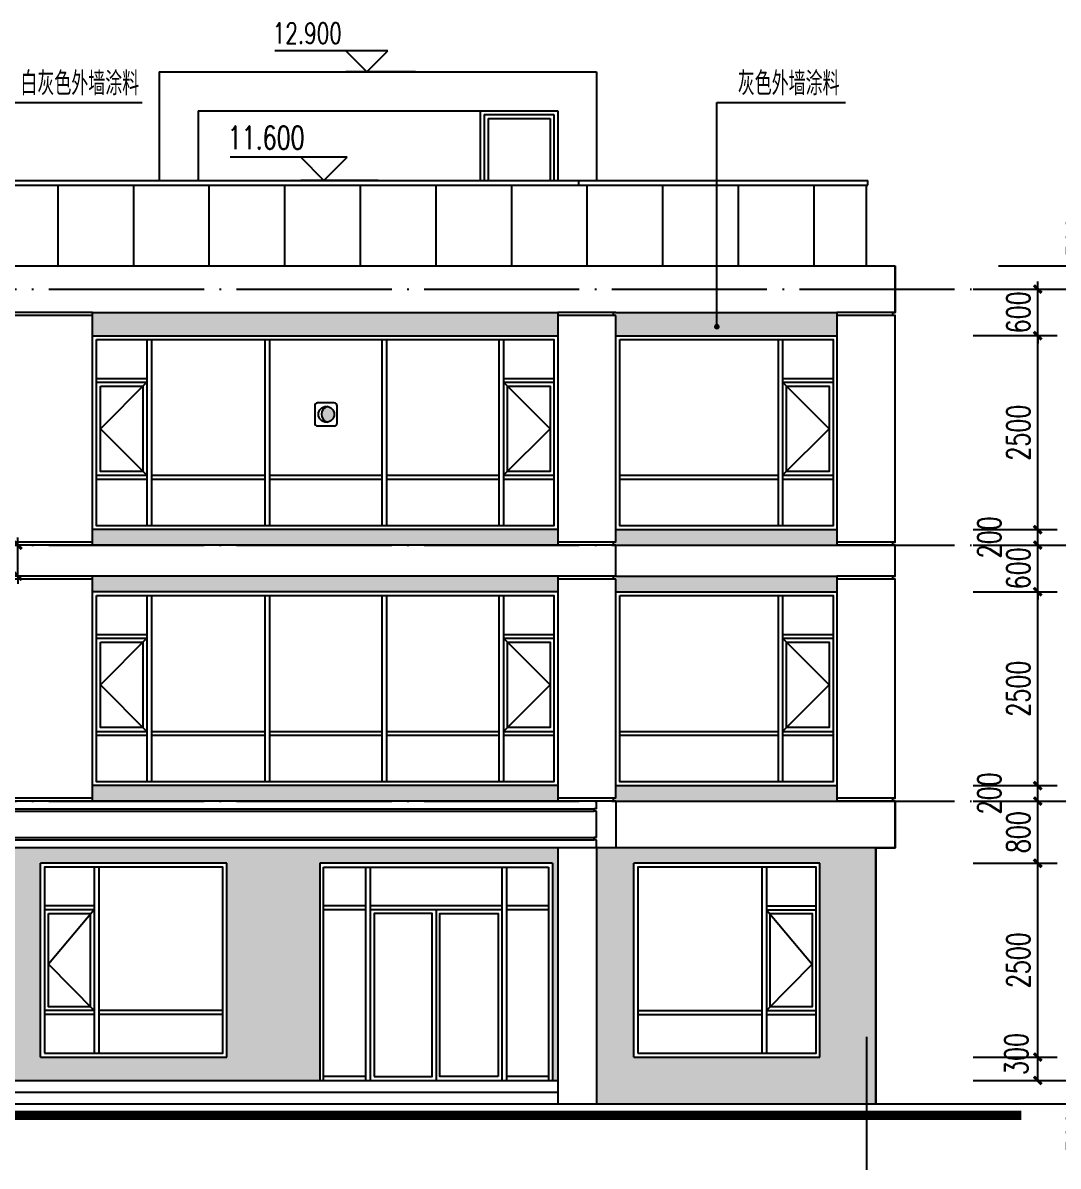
# Model space of a CAD drawing. Extents: x 79570 to 678837, y -1139230 to -612789.
# Drawn here: x 555139 to 568491, y -861142 to -846405 of the extents above; entities that cross this region are included whole.
import ezdxf

# ---------------------------------------------------------------- set-up
doc = ezdxf.new("R2010")
doc.units = 0
doc.header["$LTSCALE"] = 1000
doc.header["$MEASUREMENT"] = 0
doc.linetypes.add('DOTE', pattern=[2.42, 2, -0.2, 0.02, -0.2])
for name, color, linetype in [('5', 5, 'Continuous'), ('A-注-尺寸标注......ANNO-DIMS', 90, 'Continuous'), ('A-注-尺寸标注.....ANNO-DIMS', 90, 'Continuous'), ('A-注-尺寸标注01...ANNO-DIMS-01', 95, 'Continuous'), ('A-立-填充(灰).....ELEV-PATT-SC45', 252, 'Continuous'), ('A-立-线.18........ELEV-L.18', 153, 'Continuous'), ('A-立-线.25........ELEV-L.25', 141, 'Continuous'), ('A-立-轮廓线.35....ELEV-OUTL.35', 31, 'Continuous'), ('A-立-门窗.........ELEV-DOWD', 146, 'Continuous'), ('A-通-轴线..........COMM-GRID', 27, 'DOTE'), ('DIM_ELEV', 3, 'Continuous'), ('DIM_LEAD', 3, 'Continuous'), ('PUB_HATCH', 8, 'Continuous'), ('PUB_TEXT', 7, 'Continuous'), ('保温', 6, 'Continuous')]:
    doc.layers.add(name, color=color, linetype=linetype)
doc.styles.add('_TCH_DIM', font='SIMPLEX', dxfattribs={"bigfont": 'GBCBIG'})
doc.styles.add('_TCH_DIM_T3', font='SIMPLEX', dxfattribs={"width": 0.705882, "bigfont": 'GBCBIG'})
doc.dimstyles.new('_TCH_ARCH&&100', dxfattribs={"dimtxt": 297.5, "dimasz": 100, "dimexe": 250, "dimexo": 300, "dimgap": 100, "dimtad": 1, "dimdec": 0, "dimzin": 0, "dimdsep": 46, "dimtxsty": '_TCH_DIM_T3', "dimblk": 'ARCHTICK', "dimcen": 0.09, "dimclrt": 7, "dimazin": 2, "dimtfac": 1, "dimtdec": 0, "dimtix": 1, "dimtmove": 2, "dimatfit": 3, "dimfxl": 1, "dimtolj": 1, "dimtzin": 0, "dimarcsym": 0})

# ---------------------------------------------------------------- blocks, each defined once
blk = doc.blocks.new('xf')
at = {"layer": 'PUB_HATCH'}
blk.add_hatch(color=256, dxfattribs=at).paths.add_polyline_path([(4317876, -121762, 0.815469), (4317876, -121999, 0.356046), (4317973, -121880, 0.356046)])
at = {"layer": '保温'}
blk.add_lwpolyline([(4317975, -121706), (4317719, -121706, 0.414214), (4317674, -121751), (4317674, -122013, 0.414214), (4317719, -122058), (4317975, -122058, 0.414214), (4318020, -122013), (4318020, -121751, 0.414214)], format="xyb", close=True, dxfattribs=at)
blk.add_circle((4317852, -121880), 121, dxfattribs=at)
blk.add_arc((4317900, -121880), 121, 101.6077, 258.3923, dxfattribs=at)
blk = doc.blocks.new('_ArchTick')
at = {"color": 0, "linetype": 'ByBlock', "const_width": 0.4}
blk.add_lwpolyline([(-0.5, -0.5), (0.5, 0.5)], dxfattribs=at)
blk = doc.blocks.new('*D3132')
at = {"layer": 'A-注-尺寸标注......ANNO-DIMS', "color": 0, "lineweight": -2, "transparency": 16777216}
for p, q in [((567721, -849537), (569278, -849537)), ((569028, -849837), (569028, -849537)), ((567721, -849837), (569278, -849837))]:
    blk.add_line(p, q, dxfattribs=at)
at = {"layer": 'Defpoints', "color": 0, "transparency": 16777216}
for p in [(567421, -849537), (569028, -849537), (567421, -849837)]:
    blk.add_point(p, dxfattribs=at)
at = {"layer": 'A-注-尺寸标注......ANNO-DIMS', "color": 0, "lineweight": -2, "transparency": 16777216, "xscale": 100, "yscale": 100, "zscale": 100}
for p, rotation in [((569028, -849537), 90), ((569028, -849837), 270)]:
    blk.add_blockref('_ArchTick', p, dxfattribs=dict(at, rotation=rotation))
at = {"layer": 'A-注-尺寸标注......ANNO-DIMS', "color": 7, "transparency": 16777216, "insert": (568753, -849167), "char_height": 297.5, "attachment_point": 5, "rotation": 90, "style": '_TCH_DIM_T3'}
blk.add_mtext('\\A1;300', dxfattribs=at)
blk = doc.blocks.new('*D3133')
at = {"layer": 'A-注-尺寸标注......ANNO-DIMS', "color": 0, "lineweight": -2, "transparency": 16777216}
for p, q in [((567721, -849837), (569278, -849837)), ((569028, -853137), (569028, -849837)), ((567721, -853137), (569278, -853137))]:
    blk.add_line(p, q, dxfattribs=at)
at = {"layer": 'Defpoints', "color": 0, "transparency": 16777216}
for p in [(567421, -849837), (569028, -849837), (567421, -853137)]:
    blk.add_point(p, dxfattribs=at)
at = {"layer": 'A-注-尺寸标注......ANNO-DIMS', "color": 0, "lineweight": -2, "transparency": 16777216, "xscale": 100, "yscale": 100, "zscale": 100}
for p, rotation in [((569028, -849837), 90), ((569028, -853137), 270)]:
    blk.add_blockref('_ArchTick', p, dxfattribs=dict(at, rotation=rotation))
at = {"layer": 'A-注-尺寸标注......ANNO-DIMS', "color": 7, "transparency": 16777216, "insert": (568779, -851487), "char_height": 297.5, "attachment_point": 5, "rotation": 90, "style": '_TCH_DIM_T3'}
blk.add_mtext('\\A1;3300', dxfattribs=at)
blk = doc.blocks.new('*D3134')
at = {"layer": 'A-注-尺寸标注......ANNO-DIMS', "color": 0, "lineweight": -2, "transparency": 16777216}
for p, q in [((567721, -853137), (569278, -853137)), ((569028, -856437), (569028, -853137)), ((567721, -856437), (569278, -856437))]:
    blk.add_line(p, q, dxfattribs=at)
at = {"layer": 'Defpoints', "color": 0, "transparency": 16777216}
for p in [(567421, -853137), (569028, -853137), (567421, -856437)]:
    blk.add_point(p, dxfattribs=at)
at = {"layer": 'A-注-尺寸标注......ANNO-DIMS', "color": 0, "lineweight": -2, "transparency": 16777216, "xscale": 100, "yscale": 100, "zscale": 100}
for p, rotation in [((569028, -853137), 90), ((569028, -856437), 270)]:
    blk.add_blockref('_ArchTick', p, dxfattribs=dict(at, rotation=rotation))
at = {"layer": 'A-注-尺寸标注......ANNO-DIMS', "color": 7, "transparency": 16777216, "insert": (568779, -854787), "char_height": 297.5, "attachment_point": 5, "rotation": 90, "style": '_TCH_DIM_T3'}
blk.add_mtext('\\A1;3300', dxfattribs=at)
blk = doc.blocks.new('*D3135')
at = {"layer": 'A-注-尺寸标注......ANNO-DIMS', "color": 0, "lineweight": -2, "transparency": 16777216}
for p, q in [((567721, -856437), (569278, -856437)), ((569028, -860037), (569028, -856437)), ((567721, -860037), (569278, -860037))]:
    blk.add_line(p, q, dxfattribs=at)
at = {"layer": 'Defpoints', "color": 0, "transparency": 16777216}
for p in [(567421, -856437), (569028, -856437), (567421, -860037)]:
    blk.add_point(p, dxfattribs=at)
at = {"layer": 'A-注-尺寸标注......ANNO-DIMS', "color": 0, "lineweight": -2, "transparency": 16777216, "xscale": 100, "yscale": 100, "zscale": 100}
for p, rotation in [((569028, -856437), 90), ((569028, -860037), 270)]:
    blk.add_blockref('_ArchTick', p, dxfattribs=dict(at, rotation=rotation))
at = {"layer": 'A-注-尺寸标注......ANNO-DIMS', "color": 7, "transparency": 16777216, "insert": (568779, -858237), "char_height": 297.5, "attachment_point": 5, "rotation": 90, "style": '_TCH_DIM_T3'}
blk.add_mtext('\\A1;3600', dxfattribs=at)
blk = doc.blocks.new('*D3136')
at = {"layer": 'A-注-尺寸标注......ANNO-DIMS', "color": 0, "lineweight": -2, "transparency": 16777216}
for p, q in [((567721, -860037), (569278, -860037)), ((569028, -860337), (569028, -860037)), ((567721, -860337), (569278, -860337))]:
    blk.add_line(p, q, dxfattribs=at)
at = {"layer": 'Defpoints', "color": 0, "transparency": 16777216}
for p in [(567421, -860037), (569028, -860037), (567421, -860337)]:
    blk.add_point(p, dxfattribs=at)
at = {"layer": 'A-注-尺寸标注......ANNO-DIMS', "color": 0, "lineweight": -2, "transparency": 16777216, "xscale": 100, "yscale": 100, "zscale": 100}
for p, rotation in [((569028, -860037), 90), ((569028, -860337), 270)]:
    blk.add_blockref('_ArchTick', p, dxfattribs=dict(at, rotation=rotation))
at = {"layer": 'A-注-尺寸标注......ANNO-DIMS', "color": 7, "transparency": 16777216, "insert": (568753, -860707), "char_height": 297.5, "attachment_point": 5, "rotation": 90, "style": '_TCH_DIM_T3'}
blk.add_mtext('\\A1;300', dxfattribs=at)
blk = doc.blocks.new('*D3137')
at = {"layer": 'A-注-尺寸标注......ANNO-DIMS', "color": 0, "lineweight": -2, "transparency": 16777216}
for p, q in [((567721, -849537), (570078, -849537)), ((569828, -860337), (569828, -849537)), ((567721, -860337), (570078, -860337))]:
    blk.add_line(p, q, dxfattribs=at)
at = {"layer": 'Defpoints', "color": 0, "transparency": 16777216}
for p in [(567421, -849537), (569828, -849537), (567421, -860337)]:
    blk.add_point(p, dxfattribs=at)
at = {"layer": 'A-注-尺寸标注......ANNO-DIMS', "color": 0, "lineweight": -2, "transparency": 16777216, "xscale": 100, "yscale": 100, "zscale": 100}
for p, rotation in [((569828, -849537), 90), ((569828, -860337), 270)]:
    blk.add_blockref('_ArchTick', p, dxfattribs=dict(at, rotation=rotation))
at = {"layer": 'A-注-尺寸标注......ANNO-DIMS', "color": 7, "transparency": 16777216, "insert": (569579, -854937), "char_height": 297.5, "attachment_point": 5, "rotation": 90, "style": '_TCH_DIM_T3'}
blk.add_mtext('\\A1;10800', dxfattribs=at)
blk = doc.blocks.new('*D3138')
at = {"layer": 'A-注-尺寸标注01...ANNO-DIMS-01', "color": 0, "lineweight": -2, "transparency": 16777216}
for p, q in [((567396, -859737), (568478, -859737)), ((568228, -860037), (568228, -859737)), ((567396, -860037), (568478, -860037))]:
    blk.add_line(p, q, dxfattribs=at)
at = {"layer": 'Defpoints', "color": 0, "transparency": 16777216}
for p in [(567096, -859737), (568228, -859737), (567096, -860037)]:
    blk.add_point(p, dxfattribs=at)
at = {"layer": 'A-注-尺寸标注01...ANNO-DIMS-01', "color": 0, "lineweight": -2, "transparency": 16777216, "xscale": 100, "yscale": 100, "zscale": 100}
for p, rotation in [((568228, -859737), 90), ((568228, -860037), 270)]:
    blk.add_blockref('_ArchTick', p, dxfattribs=dict(at, rotation=rotation))
at = {"layer": 'A-注-尺寸标注01...ANNO-DIMS-01', "color": 7, "transparency": 16777216, "insert": (567953, -859697), "char_height": 297.5, "attachment_point": 5, "rotation": 90, "style": '_TCH_DIM_T3'}
blk.add_mtext('\\A1;300', dxfattribs=at)
blk = doc.blocks.new('*D3139')
at = {"layer": 'A-注-尺寸标注01...ANNO-DIMS-01', "color": 0, "lineweight": -2, "transparency": 16777216}
for p, q in [((567396, -857237), (568478, -857237)), ((568228, -859737), (568228, -857237)), ((567396, -859737), (568478, -859737))]:
    blk.add_line(p, q, dxfattribs=at)
at = {"layer": 'Defpoints', "color": 0, "transparency": 16777216}
for p in [(567096, -857237), (568228, -857237), (567096, -859737)]:
    blk.add_point(p, dxfattribs=at)
at = {"layer": 'A-注-尺寸标注01...ANNO-DIMS-01', "color": 0, "lineweight": -2, "transparency": 16777216, "xscale": 100, "yscale": 100, "zscale": 100}
for p, rotation in [((568228, -857237), 90), ((568228, -859737), 270)]:
    blk.add_blockref('_ArchTick', p, dxfattribs=dict(at, rotation=rotation))
at = {"layer": 'A-注-尺寸标注01...ANNO-DIMS-01', "color": 7, "transparency": 16777216, "insert": (567979, -858487), "char_height": 297.5, "attachment_point": 5, "rotation": 90, "style": '_TCH_DIM_T3'}
blk.add_mtext('\\A1;2500', dxfattribs=at)
blk = doc.blocks.new('*D3140')
at = {"layer": 'A-注-尺寸标注01...ANNO-DIMS-01', "color": 0, "lineweight": -2, "transparency": 16777216}
for p, q in [((567396, -856437), (568478, -856437)), ((568228, -857237), (568228, -856437)), ((567396, -857237), (568478, -857237))]:
    blk.add_line(p, q, dxfattribs=at)
at = {"layer": 'Defpoints', "color": 0, "transparency": 16777216}
for p in [(567096, -856437), (568228, -856437), (567096, -857237)]:
    blk.add_point(p, dxfattribs=at)
at = {"layer": 'A-注-尺寸标注01...ANNO-DIMS-01', "color": 0, "lineweight": -2, "transparency": 16777216, "xscale": 100, "yscale": 100, "zscale": 100}
for p, rotation in [((568228, -856437), 90), ((568228, -857237), 270)]:
    blk.add_blockref('_ArchTick', p, dxfattribs=dict(at, rotation=rotation))
at = {"layer": 'A-注-尺寸标注01...ANNO-DIMS-01', "color": 7, "transparency": 16777216, "insert": (567979, -856837), "char_height": 297.5, "attachment_point": 5, "rotation": 90, "style": '_TCH_DIM_T3'}
blk.add_mtext('\\A1;800', dxfattribs=at)
blk = doc.blocks.new('*D3141')
at = {"layer": 'A-注-尺寸标注01...ANNO-DIMS-01', "color": 0, "lineweight": -2, "transparency": 16777216}
for p, q in [((567396, -856237), (568478, -856237)), ((568228, -856437), (568228, -856237)), ((567396, -856437), (568478, -856437))]:
    blk.add_line(p, q, dxfattribs=at)
at = {"layer": 'Defpoints', "color": 0, "transparency": 16777216}
for p in [(567096, -856237), (568228, -856237), (567096, -856437)]:
    blk.add_point(p, dxfattribs=at)
at = {"layer": 'A-注-尺寸标注01...ANNO-DIMS-01', "color": 0, "lineweight": -2, "transparency": 16777216, "xscale": 100, "yscale": 100, "zscale": 100}
for p, rotation in [((568228, -856237), 90), ((568228, -856437), 270)]:
    blk.add_blockref('_ArchTick', p, dxfattribs=dict(at, rotation=rotation))
at = {"layer": 'A-注-尺寸标注01...ANNO-DIMS-01', "color": 7, "transparency": 16777216, "insert": (567603, -856337), "char_height": 297.5, "attachment_point": 5, "rotation": 90, "style": '_TCH_DIM_T3'}
blk.add_mtext('\\A1;200', dxfattribs=at)
blk = doc.blocks.new('*D3142')
at = {"layer": 'A-注-尺寸标注01...ANNO-DIMS-01', "color": 0, "lineweight": -2, "transparency": 16777216}
for p, q in [((567396, -853737), (568478, -853737)), ((568228, -856237), (568228, -853737)), ((567396, -856237), (568478, -856237))]:
    blk.add_line(p, q, dxfattribs=at)
at = {"layer": 'Defpoints', "color": 0, "transparency": 16777216}
for p in [(567096, -853737), (568228, -853737), (567096, -856237)]:
    blk.add_point(p, dxfattribs=at)
at = {"layer": 'A-注-尺寸标注01...ANNO-DIMS-01', "color": 0, "lineweight": -2, "transparency": 16777216, "xscale": 100, "yscale": 100, "zscale": 100}
for p, rotation in [((568228, -853737), 90), ((568228, -856237), 270)]:
    blk.add_blockref('_ArchTick', p, dxfattribs=dict(at, rotation=rotation))
at = {"layer": 'A-注-尺寸标注01...ANNO-DIMS-01', "color": 7, "transparency": 16777216, "insert": (567979, -854987), "char_height": 297.5, "attachment_point": 5, "rotation": 90, "style": '_TCH_DIM_T3'}
blk.add_mtext('\\A1;2500', dxfattribs=at)
blk = doc.blocks.new('*D3143')
at = {"layer": 'A-注-尺寸标注01...ANNO-DIMS-01', "color": 0, "lineweight": -2, "transparency": 16777216}
for p, q in [((568228, -853137), (568228, -853037)), ((567396, -853137), (568478, -853137)), ((568228, -853737), (568228, -853137)), ((567396, -853737), (568478, -853737)), ((568228, -853737), (568228, -853837))]:
    blk.add_line(p, q, dxfattribs=at)
at = {"layer": 'Defpoints', "color": 0, "transparency": 16777216}
for p in [(567096, -853137), (568228, -853137), (567096, -853737)]:
    blk.add_point(p, dxfattribs=at)
at = {"layer": 'A-注-尺寸标注01...ANNO-DIMS-01', "color": 0, "lineweight": -2, "transparency": 16777216, "xscale": 100, "yscale": 100, "zscale": 100}
for p, rotation in [((568228, -853137), 270), ((568228, -853737), 90)]:
    blk.add_blockref('_ArchTick', p, dxfattribs=dict(at, rotation=rotation))
at = {"layer": 'A-注-尺寸标注01...ANNO-DIMS-01', "color": 7, "transparency": 16777216, "insert": (567979, -853437), "char_height": 297.5, "attachment_point": 5, "rotation": 90, "style": '_TCH_DIM_T3'}
blk.add_mtext('\\A1;600', dxfattribs=at)
blk = doc.blocks.new('*D3144')
at = {"layer": 'A-注-尺寸标注01...ANNO-DIMS-01', "color": 0, "lineweight": -2, "transparency": 16777216}
for p, q in [((567396, -852937), (568478, -852937)), ((568228, -853137), (568228, -852937)), ((567396, -853137), (568478, -853137))]:
    blk.add_line(p, q, dxfattribs=at)
at = {"layer": 'Defpoints', "color": 0, "transparency": 16777216}
for p in [(567096, -852937), (568228, -852937), (567096, -853137)]:
    blk.add_point(p, dxfattribs=at)
at = {"layer": 'A-注-尺寸标注01...ANNO-DIMS-01', "color": 0, "lineweight": -2, "transparency": 16777216, "xscale": 100, "yscale": 100, "zscale": 100}
for p, rotation in [((568228, -852937), 90), ((568228, -853137), 270)]:
    blk.add_blockref('_ArchTick', p, dxfattribs=dict(at, rotation=rotation))
at = {"layer": 'A-注-尺寸标注01...ANNO-DIMS-01', "color": 7, "transparency": 16777216, "insert": (567603, -853037), "char_height": 297.5, "attachment_point": 5, "rotation": 90, "style": '_TCH_DIM_T3'}
blk.add_mtext('\\A1;200', dxfattribs=at)
blk = doc.blocks.new('*D3145')
at = {"layer": 'A-注-尺寸标注01...ANNO-DIMS-01', "color": 0, "lineweight": -2, "transparency": 16777216}
for p, q in [((567396, -850437), (568478, -850437)), ((568228, -852937), (568228, -850437)), ((567396, -852937), (568478, -852937))]:
    blk.add_line(p, q, dxfattribs=at)
at = {"layer": 'Defpoints', "color": 0, "transparency": 16777216}
for p in [(567096, -850437), (568228, -850437), (567096, -852937)]:
    blk.add_point(p, dxfattribs=at)
at = {"layer": 'A-注-尺寸标注01...ANNO-DIMS-01', "color": 0, "lineweight": -2, "transparency": 16777216, "xscale": 100, "yscale": 100, "zscale": 100}
for p, rotation in [((568228, -850437), 90), ((568228, -852937), 270)]:
    blk.add_blockref('_ArchTick', p, dxfattribs=dict(at, rotation=rotation))
at = {"layer": 'A-注-尺寸标注01...ANNO-DIMS-01', "color": 7, "transparency": 16777216, "insert": (567979, -851687), "char_height": 297.5, "attachment_point": 5, "rotation": 90, "style": '_TCH_DIM_T3'}
blk.add_mtext('\\A1;2500', dxfattribs=at)
blk = doc.blocks.new('*D3146')
at = {"layer": 'A-注-尺寸标注01...ANNO-DIMS-01', "color": 0, "lineweight": -2, "transparency": 16777216}
for p, q in [((567396, -849837), (568478, -849837)), ((568228, -849837), (568228, -849737)), ((568228, -850437), (568228, -849837)), ((567396, -850437), (568478, -850437)), ((568228, -850437), (568228, -850537))]:
    blk.add_line(p, q, dxfattribs=at)
at = {"layer": 'Defpoints', "color": 0, "transparency": 16777216}
for p in [(567096, -849837), (568228, -849837), (567096, -850437)]:
    blk.add_point(p, dxfattribs=at)
at = {"layer": 'A-注-尺寸标注01...ANNO-DIMS-01', "color": 0, "lineweight": -2, "transparency": 16777216, "xscale": 100, "yscale": 100, "zscale": 100}
for p, rotation in [((568228, -849837), 270), ((568228, -850437), 90)]:
    blk.add_blockref('_ArchTick', p, dxfattribs=dict(at, rotation=rotation))
at = {"layer": 'A-注-尺寸标注01...ANNO-DIMS-01', "color": 7, "transparency": 16777216, "insert": (567979, -850137), "char_height": 297.5, "attachment_point": 5, "rotation": 90, "style": '_TCH_DIM_T3'}
blk.add_mtext('\\A1;600', dxfattribs=at)
blk = doc.blocks.new('*D3309')
at = {"layer": 'A-注-尺寸标注01...ANNO-DIMS-01', "color": 0, "lineweight": -2, "transparency": 16777216}
for p, q in [((555075, -853137), (555075, -853037)), ((555339, -853137), (554825, -853137)), ((555075, -853537), (555075, -853137)), ((555339, -853537), (554825, -853537)), ((555075, -853537), (555075, -853637))]:
    blk.add_line(p, q, dxfattribs=at)
at = {"layer": 'Defpoints', "color": 0, "transparency": 16777216}
for p in [(555075, -853137), (555639, -853137), (555639, -853537)]:
    blk.add_point(p, dxfattribs=at)
at = {"layer": 'A-注-尺寸标注01...ANNO-DIMS-01', "color": 0, "lineweight": -2, "transparency": 16777216, "xscale": 100, "yscale": 100, "zscale": 100}
for p, rotation in [((555075, -853137), 270), ((555075, -853537), 90)]:
    blk.add_blockref('_ArchTick', p, dxfattribs=dict(at, rotation=rotation))
at = {"layer": 'A-注-尺寸标注01...ANNO-DIMS-01', "color": 7, "transparency": 16777216, "insert": (554826, -853337), "char_height": 297.5, "attachment_point": 5, "rotation": 90, "style": '_TCH_DIM_T3'}
blk.add_mtext('\\A1;400', dxfattribs=at)

msp = doc.modelspace()

# ---------------------------------------------------------------- hatches: boundary and pattern name
at = {"layer": 'A-立-填充(灰).....ELEV-PATT-SC45'}
h = msp.add_hatch(color=251, dxfattribs=at)
h.dxf.hatch_style = 1
h.paths.add_polyline_path([(565638.4, -850137.3), (562788.4, -850137.3), (562758.4, -850137.3), (562758.4, -850177.3), (562788.4, -850177.3), (562788.4, -850437.3), (565638.4, -850437.3)])
h.paths.add_polyline_path([(562038.4, -850137.3), (556038.4, -850137.3), (556038.4, -850437.3), (562038.4, -850437.3)])
h.paths.add_polyline_path([(562038.4, -852937.3), (556038.4, -852937.3), (556038.4, -853137.3), (562038.4, -853137.3)])
h.paths.add_polyline_path([(565638.4, -852937.3), (562788.4, -852937.3), (562788.4, -853097.3), (562758.4, -853097.3), (562758.4, -853137.3), (565638.4, -853137.3)])
h.paths.add_polyline_path([(565638.4, -856237.3), (562788.4, -856237.3), (562788.4, -856397.3), (562758.4, -856397.3), (562758.4, -856437.3), (562788.4, -856437.3), (565638.4, -856437.3)])
h.paths.add_polyline_path([(562038.4, -856237.3), (556038.4, -856237.3), (556038.4, -856437.3), (562038.4, -856437.3)])
h.paths.add_polyline_path([(562038.4, -853537.3), (556038.4, -853537.3), (556038.4, -853737.3), (562038.4, -853737.3)])
h.paths.add_polyline_path([(565638.4, -853537.3), (562788.4, -853537.3), (562758.4, -853537.3), (562758.4, -853577.3), (562788.4, -853577.3), (562788.4, -853737.3), (565638.4, -853737.3)])
h = msp.add_hatch(color=251, dxfattribs=at)
h.dxf.hatch_style = 1
h.paths.add_polyline_path([(558968.4, -857237.3), (561968.4, -857237.3), (561968.4, -860037.3), (562038.4, -860037.3), (562038.4, -857037.3), (554998.4, -857037.3), (554998.4, -860037.3), (558968.4, -860037.3)])
h.paths.add_polyline_path([(557768.4, -859737.3), (555368.4, -859737.3), (555368.4, -857237.3), (557768.4, -857237.3)], flags=16)
h.paths.add_polyline_path([(557718.4, -859687.3), (555418.4, -859687.3), (555418.4, -857287.3), (557718.4, -857287.3)], flags=0)
h.paths.add_polyline_path([(556058.4, -859137.3), (556009.3, -859087.3), (555468.4, -859087.3), (555468.4, -857887.3), (556016.3, -857887.3), (556058.4, -857837.3)], flags=0)
h.paths.add_polyline_path([(566138.4, -857037.3), (562788.4, -857037.3), (562538.4, -857037.3), (562538.4, -860337.3), (566138.4, -860337.3)])
h.paths.add_polyline_path([(563018.4, -857237.3), (565418.4, -857237.3), (565418.4, -859737.3), (563018.4, -859737.3)], flags=16)
h.paths.add_polyline_path([(563068.4, -857287.3), (565368.4, -857287.3), (565368.4, -859687.3), (563068.4, -859687.3)], flags=0)
h.paths.add_polyline_path([(564728.4, -857837.3), (564770.6, -857887.3), (565318.4, -857887.3), (565318.4, -859087.3), (564777.6, -859087.3), (564728.4, -859137.3)], flags=0)

# ---------------------------------------------------------------- linework, layer by layer
at = {"layer": '5', "color": 252, "linetype": 'Continuous'}
for p, q in [((556898.4, -847037.3), (556898.4, -848437.3)), ((556898.4, -847037.3), (562538.4, -847037.3)), ((562538.4, -847037.3), (562538.4, -848437.3)), ((557398.4, -847537.3), (562038.4, -847537.3)), ((557398.4, -847537.3), (557398.4, -848437.3)), ((561038.4, -847537.3), (561038.4, -848437.3)), ((561088.4, -847587.3), (561988.4, -847587.3)), ((561088.4, -847587.3), (561088.4, -848437.3)), ((561138.4, -847637.3), (561938.4, -847637.3)), ((561138.4, -847637.3), (561138.4, -848437.3)), ((561938.4, -847637.3), (561938.4, -848437.3)), ((561988.4, -847587.3), (561988.4, -848437.3)), ((562038.4, -847537.3), (562038.4, -848437.3))]:
    msp.add_line(p, q, dxfattribs=at)
at = {"layer": '5'}
for p, q in [((556038.4, -850137.3), (554278.4, -850137.3)), ((562758.4, -850137.3), (562038.4, -850137.3)), ((566358.4, -850137.3), (565638.4, -850137.3)), ((556038.4, -850177.3), (554278.4, -850177.3)), ((562758.4, -850177.3), (562038.4, -850177.3)), ((566358.4, -850177.3), (565638.4, -850177.3)), ((556038.4, -853097.3), (554278.4, -853097.3)), ((562758.4, -853097.3), (562038.4, -853097.3)), ((566358.4, -853097.3), (565638.4, -853097.3)), ((556038.4, -853137.3), (554278.4, -853137.3)), ((562758.4, -853137.3), (562038.4, -853137.3)), ((566358.4, -853137.3), (565638.4, -853137.3)), ((556038.4, -853537.3), (554278.4, -853537.3)), ((562758.4, -853537.3), (562038.4, -853537.3)), ((566358.4, -853537.3), (565638.4, -853537.3)), ((556038.4, -853577.3), (554278.4, -853577.3)), ((562758.4, -853577.3), (562038.4, -853577.3)), ((566358.4, -853577.3), (565638.4, -853577.3)), ((556038.4, -856397.3), (554278.4, -856397.3)), ((562758.4, -856397.3), (562038.4, -856397.3)), ((562758.4, -856437.3), (562538.4, -856437.3)), ((566358.4, -856397.3), (565638.4, -856397.3)), ((566358.4, -856437.3), (565638.4, -856437.3)), ((554528.4, -856537.3), (562508.4, -856537.3)), ((554528.4, -856567.3), (562508.4, -856567.3)), ((554528.4, -856907.3), (562508.4, -856907.3)), ((554528.4, -856937.3), (562508.4, -856937.3))]:
    msp.add_line(p, q, dxfattribs=at)
at = {"layer": 'A-注-尺寸标注.....ANNO-DIMS'}
msp.add_line((566018.4, -859476.4), (566018.4, -861191), dxfattribs=at)
at = {"layer": 'A-立-线.18........ELEV-L.18'}
for p, q in [((555368.4, -859737.3), (555368.4, -857237.3)), ((557768.4, -857237.3), (555368.4, -857237.3)), ((557768.4, -859737.3), (557768.4, -857237.3)), ((558968.4, -857237.3), (558968.4, -860037.3)), ((561968.4, -857237.3), (558968.4, -857237.3)), ((561968.4, -857237.3), (561968.4, -860037.3)), ((555368.4, -859737.3), (557768.4, -859737.3))]:
    msp.add_line(p, q, dxfattribs=at)
at = {"layer": 'A-立-线.25........ELEV-L.25'}
for p, q in [((554248.4, -849537.3), (562788.4, -849537.3)), ((562788.4, -849537.3), (566388.4, -849537.3)), ((566388.4, -849537.3), (566388.4, -850137.3)), ((556038.4, -850137.3), (562038.4, -850137.3)), ((556038.4, -853137.3), (556038.4, -850137.3)), ((562038.4, -850137.3), (562038.4, -853137.3)), ((562758.4, -850177.3), (562758.4, -850137.3)), ((562788.4, -850137.3), (562758.4, -850137.3)), ((562788.4, -850137.3), (565638.4, -850137.3)), ((565638.4, -850137.3), (565638.4, -853137.3)), ((566358.4, -850177.3), (566358.4, -850137.3)), ((566388.4, -850137.3), (566358.4, -850137.3)), ((562788.4, -850177.3), (562758.4, -850177.3)), ((562788.4, -853097.3), (562788.4, -850177.3)), ((566388.4, -850177.3), (566358.4, -850177.3)), ((566388.4, -853097.3), (566388.4, -850177.3)), ((556038.4, -850437.3), (562038.4, -850437.3)), ((562788.4, -850437.3), (565638.4, -850437.3)), ((562038.4, -852937.3), (556038.4, -852937.3)), ((562788.4, -852937.3), (565638.4, -852937.3)), ((562758.4, -853137.3), (562758.4, -853097.3)), ((562788.4, -853097.3), (562758.4, -853097.3)), ((566358.4, -853137.3), (566358.4, -853097.3)), ((566388.4, -853097.3), (566358.4, -853097.3)), ((562038.4, -853137.3), (556038.4, -853137.3)), ((562788.4, -853137.3), (562758.4, -853137.3)), ((562788.4, -853137.3), (565638.4, -853137.3)), ((562788.4, -853537.3), (562788.4, -853137.3)), ((566388.4, -853137.3), (566358.4, -853137.3)), ((566388.4, -853537.3), (566388.4, -853137.3)), ((562038.4, -853537.3), (556038.4, -853537.3)), ((556038.4, -856437.3), (556038.4, -853537.3)), ((562038.4, -853537.3), (562038.4, -856437.3)), ((562758.4, -853577.3), (562758.4, -853537.3)), ((562788.4, -853537.3), (562758.4, -853537.3)), ((562788.4, -853537.3), (565638.4, -853537.3)), ((565638.4, -853537.3), (565638.4, -856437.3)), ((566358.4, -853577.3), (566358.4, -853537.3)), ((566388.4, -853537.3), (566358.4, -853537.3)), ((562788.4, -853577.3), (562758.4, -853577.3)), ((562788.4, -856397.3), (562788.4, -853577.3)), ((566388.4, -853577.3), (566358.4, -853577.3)), ((566388.4, -856397.3), (566388.4, -853577.3)), ((562038.4, -853737.3), (556038.4, -853737.3)), ((562788.4, -853737.3), (565638.4, -853737.3)), ((562038.4, -856237.3), (556038.4, -856237.3)), ((562788.4, -856237.3), (565638.4, -856237.3)), ((562538.4, -856437.3), (554498.4, -856437.3)), ((562538.4, -856537.3), (562538.4, -856437.3)), ((562758.4, -856437.3), (562758.4, -856397.3)), ((562788.4, -856397.3), (562758.4, -856397.3)), ((562788.4, -856437.3), (562758.4, -856437.3)), ((562788.4, -856437.3), (562788.4, -857037.3)), ((562788.4, -856437.3), (565638.4, -856437.3)), ((566358.4, -856437.3), (566358.4, -856397.3)), ((566388.4, -856397.3), (566358.4, -856397.3)), ((566388.4, -856437.3), (566358.4, -856437.3)), ((566388.4, -856437.3), (566388.4, -857037.3)), ((562538.4, -856537.3), (562508.4, -856537.3)), ((562508.4, -856567.3), (562508.4, -856537.3)), ((562538.4, -856567.3), (562508.4, -856567.3)), ((562538.4, -856907.3), (562538.4, -856567.3)), ((562538.4, -856907.3), (562508.4, -856907.3)), ((562508.4, -856937.3), (562508.4, -856907.3)), ((562788.4, -857037.3), (554248.4, -857037.3)), ((562038.4, -857037.3), (562038.4, -860337.3)), ((562538.4, -856937.3), (562508.4, -856937.3)), ((562538.4, -857037.3), (562538.4, -856937.3)), ((562538.4, -857037.3), (562538.4, -860337.3)), ((566388.4, -857037.3), (562788.4, -857037.3)), ((566138.4, -857037.3), (566138.4, -860337.3)), ((563018.4, -859737.3), (563018.4, -857237.3)), ((565418.4, -857237.3), (563018.4, -857237.3)), ((565418.4, -859737.3), (565418.4, -857237.3)), ((563018.4, -859737.3), (565418.4, -859737.3)), ((554998.4, -860037.3), (562038.4, -860037.3)), ((554998.4, -860187.3), (562038.4, -860187.3)), ((552618.4, -860337.3), (568018.4, -860337.3))]:
    msp.add_line(p, q, dxfattribs=at)
at = {"layer": 'A-立-线.25........ELEV-L.25', "const_width": 120}
msp.add_lwpolyline([(568018.4, -860487.3), (552618.4, -860487.3)], dxfattribs=at)
at = {"layer": 'A-立-轮廓线.35....ELEV-OUTL.35'}
msp.add_line((554248.4, -849537.3), (566388.4, -849537.3), dxfattribs=at)
msp.add_lwpolyline([(566138.4, -860337.3), (566138.4, -857037.3), (566388.4, -857037.3), (566388.4, -856437.3), (566358.4, -856437.3), (566358.4, -856397.3), (566388.4, -856397.3), (566388.4, -853577.3), (566358.4, -853577.3), (566358.4, -853537.3), (566388.4, -853537.3), (566388.4, -853137.3), (566358.4, -853137.3), (566358.4, -853097.3), (566388.4, -853097.3), (566388.4, -850177.3), (566358.4, -850177.3), (566358.4, -850137.3), (566388.4, -850137.3), (566388.4, -849537.3)], dxfattribs=at)
at = {"layer": 'A-立-门窗.........ELEV-DOWD'}
for p, q in [((554598.4, -848437.3), (566038.4, -848437.3)), ((554598.4, -848497.3), (566038.4, -848497.3)), ((555593.4, -849537.3), (555593.4, -848497.3)), ((556568.4, -849537.3), (556568.4, -848497.3)), ((557543.4, -849537.3), (557543.4, -848497.3)), ((558518.4, -849537.3), (558518.4, -848497.3)), ((559493.4, -849537.3), (559493.4, -848497.3)), ((560468.4, -849537.3), (560468.4, -848497.3)), ((561443.4, -849537.3), (561443.4, -848497.3)), ((562308.4, -848497.3), (562308.4, -848437.3)), ((562418.4, -849537.3), (562418.4, -848497.3)), ((563393.4, -849537.3), (563393.4, -848497.3)), ((564368.4, -849537.3), (564368.4, -848497.3)), ((565343.4, -849537.3), (565343.4, -848497.3)), ((566018.4, -849537.3), (566018.4, -848497.3)), ((566038.4, -848497.3), (566038.4, -848437.3)), ((556738.4, -850487.3), (556738.4, -852887.3)), ((556798.4, -850487.3), (556798.4, -852887.3)), ((558258.4, -850487.3), (558258.4, -852887.3)), ((558318.4, -850487.3), (558318.4, -852887.3)), ((559768.4, -850487.3), (559768.4, -852887.3)), ((559828.4, -850487.3), (559828.4, -852887.3)), ((561278.4, -850487.3), (561278.4, -852887.3)), ((561338.4, -850487.3), (561338.4, -852887.3)), ((564878.4, -850487.3), (564878.4, -852887.3)), ((564938.4, -850487.3), (564938.4, -852887.3)), ((556088.4, -850987.3), (556738.4, -850987.3)), ((561338.4, -850987.3), (561988.4, -850987.3)), ((564938.4, -850987.3), (565588.4, -850987.3)), ((556088.4, -851037.3), (556738.4, -851037.3)), ((561338.4, -851037.3), (561988.4, -851037.3)), ((564938.4, -851037.3), (565588.4, -851037.3)), ((556088.4, -852237.3), (556738.4, -852237.3)), ((556088.4, -852287.3), (556738.4, -852287.3)), ((556798.4, -852237.3), (558258.4, -852237.3)), ((556798.4, -852287.3), (558258.4, -852287.3)), ((558318.4, -852237.3), (559768.4, -852237.3)), ((558318.4, -852287.3), (559768.4, -852287.3)), ((559828.4, -852237.3), (561278.4, -852237.3)), ((559828.4, -852287.3), (561278.4, -852287.3)), ((561338.4, -852237.3), (561988.4, -852237.3)), ((561338.4, -852287.3), (561988.4, -852287.3)), ((562838.4, -852237.3), (564878.4, -852237.3)), ((562838.4, -852287.3), (564878.4, -852287.3)), ((564938.4, -852237.3), (565588.4, -852237.3)), ((564938.4, -852287.3), (565588.4, -852287.3)), ((556738.4, -853787.3), (556738.4, -856187.3)), ((556798.4, -853787.3), (556798.4, -856187.3)), ((558258.4, -853787.3), (558258.4, -856187.3)), ((558318.4, -853787.3), (558318.4, -856187.3)), ((559768.4, -853787.3), (559768.4, -856187.3)), ((559828.4, -853787.3), (559828.4, -856187.3)), ((561278.4, -853787.3), (561278.4, -856187.3)), ((561338.4, -853787.3), (561338.4, -856187.3)), ((564878.4, -853787.3), (564878.4, -856187.3)), ((564938.4, -853787.3), (564938.4, -856187.3)), ((556088.4, -854287.3), (556738.4, -854287.3)), ((556088.4, -854337.3), (556738.4, -854337.3)), ((561338.4, -854287.3), (561988.4, -854287.3)), ((561338.4, -854337.3), (561988.4, -854337.3)), ((564938.4, -854287.3), (565588.4, -854287.3)), ((564938.4, -854337.3), (565588.4, -854337.3)), ((556088.4, -855537.3), (556738.4, -855537.3)), ((556088.4, -855587.3), (556738.4, -855587.3)), ((556798.4, -855537.3), (558258.4, -855537.3)), ((556798.4, -855587.3), (558258.4, -855587.3)), ((558318.4, -855537.3), (559768.4, -855537.3)), ((558318.4, -855587.3), (559768.4, -855587.3)), ((559828.4, -855537.3), (561278.4, -855537.3)), ((559828.4, -855587.3), (561278.4, -855587.3)), ((561338.4, -855537.3), (561988.4, -855537.3)), ((561338.4, -855587.3), (561988.4, -855587.3)), ((562838.4, -855537.3), (564878.4, -855537.3)), ((562838.4, -855587.3), (564878.4, -855587.3)), ((564938.4, -855537.3), (565588.4, -855537.3)), ((564938.4, -855587.3), (565588.4, -855587.3)), ((556058.4, -857287.3), (556058.4, -859687.3)), ((556118.4, -857287.3), (556118.4, -859687.3)), ((559018.4, -857287.3), (561918.4, -857287.3)), ((559018.4, -860037.3), (559018.4, -857287.3)), ((559558.4, -857287.3), (559558.4, -860037.3)), ((559618.4, -857287.3), (559618.4, -860037.3)), ((561318.4, -857287.3), (561318.4, -860037.3)), ((561378.4, -857287.3), (561378.4, -860037.3)), ((561918.4, -857287.3), (561918.4, -860037.3)), ((564668.4, -857287.3), (564668.4, -859687.3)), ((564728.4, -857287.3), (564728.4, -859687.3)), ((556058.4, -857787.3), (555418.4, -857787.3)), ((559558.4, -857787.3), (559018.4, -857787.3)), ((561318.4, -857787.3), (559618.4, -857787.3)), ((561918.4, -857787.3), (561378.4, -857787.3)), ((564728.4, -857787.3), (565368.4, -857787.3)), ((556058.4, -857837.3), (555418.4, -857837.3)), ((559558.4, -857837.3), (559018.4, -857837.3)), ((561318.4, -857837.3), (559618.4, -857837.3)), ((560468.4, -857837.3), (560468.4, -860037.3)), ((561918.4, -857837.3), (561378.4, -857837.3)), ((564728.4, -857837.3), (565368.4, -857837.3)), ((556058.4, -859137.3), (555418.4, -859137.3)), ((557718.4, -859137.3), (556118.4, -859137.3)), ((563068.4, -859137.3), (564668.4, -859137.3)), ((564728.4, -859137.3), (565368.4, -859137.3)), ((556058.4, -859187.3), (555418.4, -859187.3)), ((557718.4, -859187.3), (556118.4, -859187.3)), ((563068.4, -859187.3), (564668.4, -859187.3)), ((564728.4, -859187.3), (565368.4, -859187.3)), ((559558.4, -859987.3), (559018.4, -859987.3)), ((561918.4, -859987.3), (561378.4, -859987.3))]:
    msp.add_line(p, q, dxfattribs=at)
for points in [[(556088.4, -850487.3), (561988.4, -850487.3), (561988.4, -852887.3), (556088.4, -852887.3)], [(562838.4, -850487.3), (565588.4, -850487.3), (565588.4, -852887.3), (562838.4, -852887.3)], [(556138.4, -851087.3), (556688.4, -851087.3), (556688.4, -852187.3), (556138.4, -852187.3)], [(561388.4, -851087.3), (561938.4, -851087.3), (561938.4, -852187.3), (561388.4, -852187.3)], [(564988.4, -851087.3), (565538.4, -851087.3), (565538.4, -852187.3), (564988.4, -852187.3)], [(556088.4, -853787.3), (561988.4, -853787.3), (561988.4, -856187.3), (556088.4, -856187.3)], [(562838.4, -853787.3), (565588.4, -853787.3), (565588.4, -856187.3), (562838.4, -856187.3)], [(556138.4, -854387.3), (556688.4, -854387.3), (556688.4, -855487.3), (556138.4, -855487.3)], [(561388.4, -854387.3), (561938.4, -854387.3), (561938.4, -855487.3), (561388.4, -855487.3)], [(564988.4, -854387.3), (565538.4, -854387.3), (565538.4, -855487.3), (564988.4, -855487.3)], [(555418.4, -859687.3), (557718.4, -859687.3), (557718.4, -857287.3), (555418.4, -857287.3)], [(563068.4, -859687.3), (565368.4, -859687.3), (565368.4, -857287.3), (563068.4, -857287.3)], [(555468.4, -857887.3), (556008.4, -857887.3), (556008.4, -859087.3), (555468.4, -859087.3)], [(559668.4, -859987.3), (560418.4, -859987.3), (560418.4, -857887.3), (559668.4, -857887.3)], [(561268.4, -859987.3), (560518.4, -859987.3), (560518.4, -857887.3), (561268.4, -857887.3)], [(564778.4, -857887.3), (565318.4, -857887.3), (565318.4, -859087.3), (564778.4, -859087.3)]]:
    msp.add_lwpolyline(points, close=True, dxfattribs=at)
for points in [[(556738.4, -851037.3), (556138.4, -851637.3), (556738.4, -852237.3)], [(561338.4, -851037.3), (561938.4, -851637.3), (561338.4, -852237.3)], [(564938.4, -851037.3), (565538.4, -851637.3), (564938.4, -852237.3)], [(556738.4, -854337.3), (556138.4, -854937.3), (556738.4, -855537.3)], [(561338.4, -854337.3), (561938.4, -854937.3), (561338.4, -855537.3)], [(564938.4, -854337.3), (565538.4, -854937.3), (564938.4, -855537.3)], [(556058.4, -857837.3), (555468.4, -858537.3), (556058.4, -859137.3)], [(564728.4, -857837.3), (565318.4, -858537.3), (564728.4, -859137.3)]]:
    msp.add_lwpolyline(points, dxfattribs=at)
at = {"layer": 'A-通-轴线..........COMM-GRID'}
for p, q in [((553055.9, -849837.3), (567513, -849837.3)), ((553055.9, -853137.3), (567513, -853137.3)), ((553055.9, -856437.3), (567513, -856437.3))]:
    msp.add_line(p, q, dxfattribs=at)
at = {"layer": 'DIM_ELEV'}
for p, q in [((559844.1, -846767.3), (558388.5, -846767.3)), ((559574.1, -847037.3), (559304.1, -846767.3)), ((559574.1, -847037.3), (559844.1, -846767.3)), ((560204.1, -847037.3), (559304.1, -847037.3)), ((559322.5, -848137.3), (557811.7, -848137.3)), ((559022.5, -848437.3), (558722.5, -848137.3)), ((559022.5, -848437.3), (559322.5, -848137.3)), ((559722.5, -848437.3), (558722.5, -848437.3))]:
    msp.add_line(p, q, dxfattribs=at)
at = {"layer": 'DIM_LEAD', "color": 6}
for p, q in [((555018.5, -847432.3), (556676.7, -847432.3)), ((564089.4, -850321.6), (564089.4, -847432.3)), ((564089.4, -847432.3), (565747.7, -847432.3))]:
    msp.add_line(p, q, dxfattribs=at)
at = {"layer": 'DIM_LEAD', "color": 6, "const_width": 36}
msp.add_lwpolyline([(564089.4, -850339.6, 1), (564089.4, -850303.6, 1)], format="xyb", close=True, dxfattribs=at)

# ---------------------------------------------------------------- block references
at = {"xscale": 0.84, "yscale": 0.84, "zscale": 0.84}
msp.add_blockref('xf', (-3067943.4, -749071.5), dxfattribs=at)

# ---------------------------------------------------------------- texts
at = {"layer": 'PUB_TEXT', "style": '_TCH_DIM', "width": 0.705882}
for s, height, p in [('12.900', 267.75, (558361.5, -846672.8)), ('11.600', 297.5, (557781.7, -848032.3))]:
    msp.add_text(s, height=height, dxfattribs=at).set_placement(p)
at = {"layer": 'PUB_TEXT', "style": '_TCH_DIM'}
for s, p in [('白灰色外墙涂料', (555107.8, -847337.8)), ('灰色外墙涂料', (564359.7, -847337.8))]:
    msp.add_text(s, height=303.83, dxfattribs=at).set_placement(p)

# ---------------------------------------------------------------- dimensions: what is measured, and where the dimension line sits
at = {"layer": 'A-注-尺寸标注......ANNO-DIMS'}
for base, p1, p2, picture, middle in [((569027.9, -849537.3), (567421.3, -849837.3), (567421.3, -849537.3), '*D3132', (568752.9, -849167.3)), ((569027.9, -860037.3), (567421.3, -860337.3), (567421.3, -860037.3), '*D3136', (568752.9, -860707.3))]:
    dim = msp.add_linear_dim(base=base, p1=p1, p2=p2, angle=90, dimstyle='_TCH_ARCH&&100', dxfattribs=at)
    dim.commit()
    dim.dimension.update_dxf_attribs({"geometry": picture, "text_midpoint": middle, "dimtype": 161})
for p1, p2, distance, picture, middle in [((567421.3, -860337.3), (567421.3, -849537.3), -2406.6, '*D3137', (569579.2, -854937.3)), ((567421.3, -853137.3), (567421.3, -849837.3), -1606.6, '*D3133', (568779.2, -851487.3)), ((567421.3, -856437.3), (567421.3, -853137.3), -1606.6, '*D3134', (568779.2, -854787.3)), ((567421.3, -860037.3), (567421.3, -856437.3), -1606.6, '*D3135', (568779.2, -858237.3))]:
    dim = msp.add_aligned_dim(p1=p1, p2=p2, distance=distance, dimstyle='_TCH_ARCH&&100', dxfattribs=at)
    dim.commit()
    dim.dimension.update_dxf_attribs({"geometry": picture, "text_midpoint": middle})
at = {"layer": 'A-注-尺寸标注01...ANNO-DIMS-01'}
for p1, p2, distance, picture, middle in [((567096.4, -850437.3), (567096.4, -849837.3), -1131.5, '*D3146', (567979.2, -850137.3)), ((567096.4, -852937.3), (567096.4, -850437.3), -1131.5, '*D3145', (567979.2, -851687.3)), ((555638.9, -853537.3), (555638.9, -853137.3), 563.8, '*D3309', (554826.3, -853337.3)), ((567096.4, -853737.3), (567096.4, -853137.3), -1131.5, '*D3143', (567979.2, -853437.3)), ((567096.4, -856237.3), (567096.4, -853737.3), -1131.5, '*D3142', (567979.2, -854987.3)), ((567096.4, -857237.3), (567096.4, -856437.3), -1131.5, '*D3140', (567979.2, -856837.3)), ((567096.4, -859737.3), (567096.4, -857237.3), -1131.5, '*D3139', (567979.2, -858487.3))]:
    dim = msp.add_aligned_dim(p1=p1, p2=p2, distance=distance, dimstyle='_TCH_ARCH&&100', dxfattribs=at)
    dim.commit()
    dim.dimension.update_dxf_attribs({"geometry": picture, "text_midpoint": middle})
for base, p1, p2, picture, middle in [((568227.9, -852937.3), (567096.4, -853137.3), (567096.4, -852937.3), '*D3144', (567602.9, -853037.3)), ((568227.9, -856237.3), (567096.4, -856437.3), (567096.4, -856237.3), '*D3141', (567602.9, -856337.3)), ((568227.9, -859737.3), (567096.4, -860037.3), (567096.4, -859737.3), '*D3138', (567952.9, -859696.6))]:
    dim = msp.add_linear_dim(base=base, p1=p1, p2=p2, angle=90, dimstyle='_TCH_ARCH&&100', dxfattribs=at)
    dim.commit()
    dim.dimension.update_dxf_attribs({"geometry": picture, "text_midpoint": middle, "dimtype": 161})

doc.saveas('drawing.dxf')
